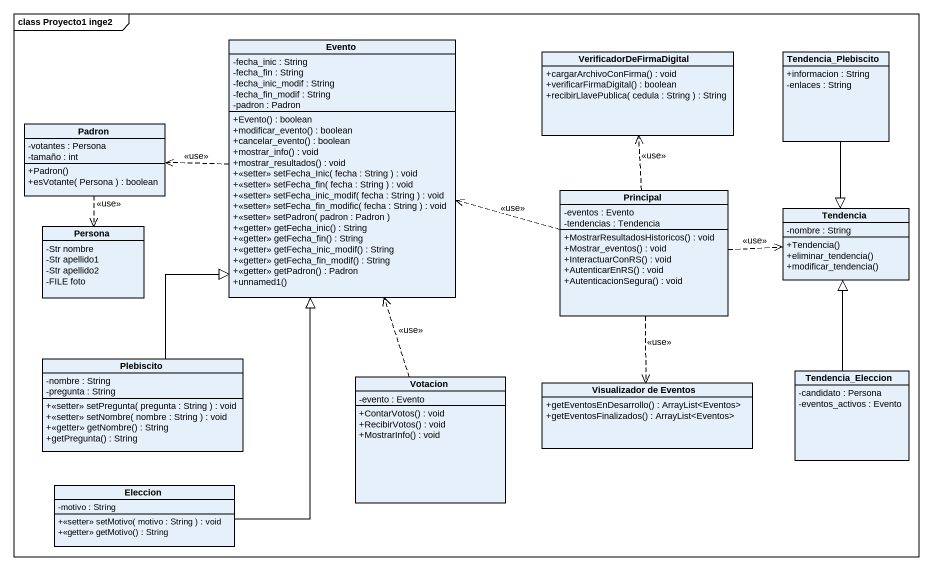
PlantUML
@startuml
mainframe class Proyecto1 inge2
hide circle
hide empty members
skinparam classAttributeIconSize 0
class Evento {
  -fecha_inic : String
  -fecha_fin : String
  -fecha_inic_modif : String
  -fecha_fin_modif : String
  -padron : Padron
  +Evento() : boolean
  +modificar_evento() : boolean
  +cancelar_evento() : boolean
  +mostrar_info() : void
  +mostrar_resultados() : void
  +<<setter>> setFecha_Inic( fecha : String ) : void
  +<<setter>> setFecha_fin( fecha : String ) : void
  +<<setter>> setFecha_inic_modif( fecha : String ) : void
  +<<setter>> setFecha_fin_modific( fecha : String ) : void
  +<<setter>> setPadron( padron : Padron )
  +<<getter>> getFecha_inic() : String
  +<<getter>> getFecha_fin() : String
  +<<getter>> getFecha_inic_modif() : String
  +<<getter>> getFecha_fin_modif() : String
  +<<getter>> getPadron() : Padron
  +unnamed1()
}
class VerificadorDeFirmaDigital {
  +cargarArchivoConFirma() : void
  +verificarFirmaDigital() : boolean
  +recibirLlavePublica( cedula : String ) : String
}
class Tendencia_Plebiscito {
  +informacion : String
  -enlaces : String
}
class Padron {
  -votantes : Persona
  -tamaño : int
  +Padron()
  +esVotante( Persona ) : boolean
}
class Principal {
  -eventos : Evento
  -tendencias : Tendencia
  +MostrarResultadosHistoricos() : void
  +Mostrar_eventos() : void
  +InteractuarConRS() : void
  +AutenticarEnRS() : void
  +AutenticacionSegura() : void
}
class Persona {
  -Str nombre
  -Str apellido1
  -Str apellido2
  -FILE foto
}
class Tendencia {
  -nombre : String
  +Tendencia()
  +eliminar_tendencia()
  +modificar_tendencia()
}
class Plebiscito {
  -nombre : String
  -pregunta : String
  +<<setter>> setPregunta( pregunta : String ) : void
  +<<setter>> setNombre( nombre : String ) : void
  +<<getter>> getNombre() : String
  +getPregunta() : String
}
class Votacion {
  -evento : Evento
  +ContarVotos() : void
  +RecibirVotos() : void
  +MostrarInfo() : void
}
class "Visualizador de Eventos" as Visualizador_de_Eventos {
  +getEventosEnDesarrollo() : ArrayList<Eventos>
  +getEventosFinalizados() : ArrayList<Eventos>
}
class Tendencia_Eleccion {
  -candidato : Persona
  -eventos_activos : Evento
}
class Eleccion {
  -motivo : String
  +<<setter>> setMotivo( motivo : String ) : void
  +<<getter>> getMotivo() : String
}
Evento .left.> Padron : <<use>>
Tendencia_Plebiscito --|> Tendencia
Padron ..> Persona : <<use>>
Principal .left.> Evento : <<use>>
Principal .up.> VerificadorDeFirmaDigital : <<use>>
Principal .right.> Tendencia : <<use>>
Principal ..> Visualizador_de_Eventos : <<use>>
Plebiscito -up-|> Evento
Votacion .up.> Evento : <<use>>
Tendencia_Eleccion -up-|> Tendencia
Eleccion -up-|> Evento
@enduml
